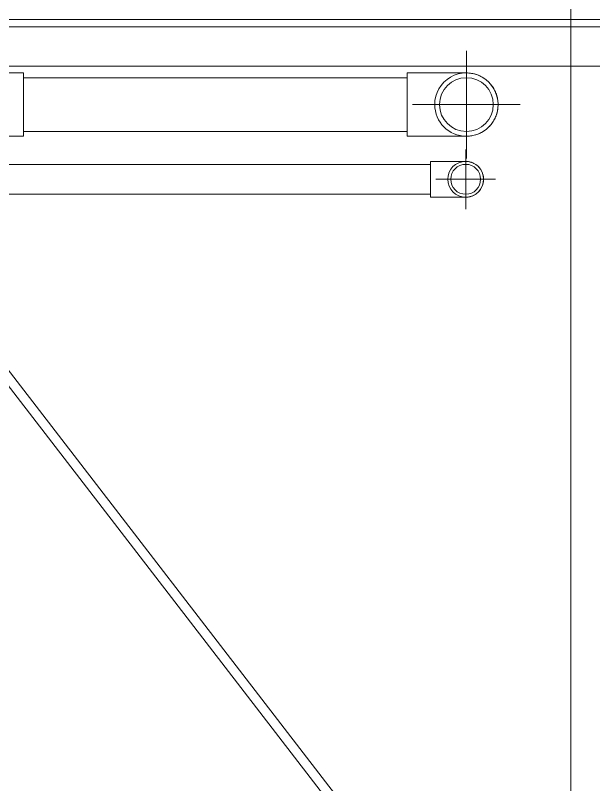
# Model space of a CAD drawing. Header units: millimetres. Extents: x -4001 to 3774, y -595 to 3523.
# Drawn here: x 1567 to 2534, y 1582 to 2869 of the extents above; entities that cross this region are included whole.
import ezdxf

# ---------------------------------------------------------------- set-up
doc = ezdxf.new("R2010")
doc.units = ezdxf.units.MM
for name, color, linetype, lineweight in [('A-_ANOTSYBL_E', 7, 'Continuous', 9), ('A_--------_E-', 8, 'Continuous', 9), ('M-_WATR----_E', 5, 'Continuous', 9)]:
    doc.layers.add(name, color=color, linetype=linetype, lineweight=lineweight)

# ---------------------------------------------------------------- blocks, each defined once
blk = doc.blocks.new('PNS-0100 MAIN FRAME - ASY PNS-0100 MAIN FRAME_iam-651195-Разрез 3')
at = {"layer": 'A_--------_E-'}
for p, q in [((1470.3, 2850), (2838.5, 2850)), ((2881.2, 555), (1527, 2312.5)), ((1527, 2286.3), (2402, 1150.7))]:
    blk.add_line(p, q, dxfattribs=at)
blk = doc.blocks.new('PNS-0100 MAIN FRAME - Standard-550811-Разрез 3')
blk.add_blockref('PNS-0100 MAIN FRAME - ASY PNS-0100 MAIN FRAME_iam-651195-Разрез 3', (0, 0))
blk = doc.blocks.new('COMER_EL50_U-PVC отвод 90 - DN16-DN315 _Grey_-V37-Разрез 3')
at = {"layer": 'M-_WATR----_E', "color": 33, "lineweight": 20}
for p, q in [((1581, 2773), (1535.8, 2773)), ((1581, 2667), (1581, 2773)), ((1429, 2666.2), (1429, 2621)), ((1535, 2621), (1535, 2666.2)), ((1535.8, 2667), (1581, 2667)), ((1429, 2621), (1535, 2621))]:
    blk.add_line(p, q, dxfattribs=at)
at = {"layer": 'M-_WATR----_E', "color": 33, "lineweight": 20, "flags": 128}
for points in [[(1535.8, 2773), (1531.6, 2772.9), (1527.3, 2772.7), (1523, 2772.2), (1518.8, 2771.6), (1514.6, 2770.9), (1510.4, 2769.9), (1506.3, 2768.8), (1502.2, 2767.6), (1498.2, 2766.2), (1494.2, 2764.6), (1491.9, 2763.5)], [(1469, 2749.5), (1468.7, 2749.2), (1465.4, 2746.5), (1462.3, 2743.6), (1459.2, 2740.6), (1456.3, 2737.5), (1453.5, 2734.3), (1450.9, 2730.9), (1448.3, 2727.5), (1446, 2723.9), (1443.7, 2720.3), (1441.6, 2716.5), (1439.7, 2712.7), (1437.9, 2708.9), (1436.3, 2704.9), (1434.8, 2700.9), (1433.5, 2696.8), (1432.4, 2692.7), (1431.4, 2688.5), (1430.6, 2684.4), (1429.9, 2680.1), (1429.5, 2675.9), (1429.2, 2671.6), (1429, 2667.4), (1429, 2666.2)], [(1535, 2666.2), (1535, 2666.2), (1535, 2666.3), (1535, 2666.3), (1535, 2666.3), (1535, 2666.4), (1535.1, 2666.4), (1535.1, 2666.4), (1535.1, 2666.5), (1535.1, 2666.5), (1535.1, 2666.5), (1535.1, 2666.5), (1535.1, 2666.6), (1535.1, 2666.6), (1535.2, 2666.6), (1535.2, 2666.7), (1535.2, 2666.7), (1535.2, 2666.7), (1535.2, 2666.7), (1535.3, 2666.8), (1535.3, 2666.8), (1535.3, 2666.8), (1535.3, 2666.8), (1535.3, 2666.8), (1535.4, 2666.9), (1535.4, 2666.9), (1535.4, 2666.9), (1535.5, 2666.9), (1535.5, 2666.9), (1535.5, 2666.9), (1535.5, 2666.9), (1535.6, 2667), (1535.6, 2667), (1535.6, 2667), (1535.7, 2667), (1535.7, 2667), (1535.7, 2667), (1535.8, 2667), (1535.8, 2667), (1535.8, 2667), (1535.8, 2667)]]:
    blk.add_lwpolyline(points, dxfattribs=at)
blk = doc.blocks.new('COMER_EL50_U-PVC отвод 90 - DN16-DN315 _Grey_-V38-Разрез 3')
at = {"layer": 'M-_WATR----_E', "color": 33, "lineweight": 20}
for p, q in [((2267.8, 2773), (2222.6, 2773)), ((2222.6, 2773), (2222.6, 2720)), ((2222.6, 2720), (2222.6, 2667)), ((2222.6, 2667), (2267.8, 2667))]:
    blk.add_line(p, q, dxfattribs=at)
at = {"layer": 'M-_WATR----_E', "color": 33, "lineweight": 20, "flags": 128}
for points in [[(2267.8, 2773), (2269.9, 2773), (2272.1, 2773), (2274.2, 2773), (2276.3, 2773), (2278.4, 2773), (2280.5, 2773), (2282.6, 2773), (2284.7, 2773), (2286.7, 2773), (2288.7, 2773), (2290.7, 2773), (2292.6, 2773), (2294.5, 2773), (2296.3, 2773), (2298.1, 2773), (2299.9, 2773), (2301.6, 2773), (2303.2, 2773), (2304.8, 2773), (2306.4, 2773), (2307.8, 2773), (2309.2, 2773), (2310.6, 2773), (2311.8, 2773), (2313, 2773), (2314.2, 2773), (2315.2, 2773), (2316.2, 2773), (2317.1, 2773), (2317.9, 2773), (2318.6, 2773), (2319.3, 2773), (2319.9, 2773), (2320.4, 2773), (2320.8, 2773), (2321.1, 2773), (2321.3, 2773), (2321.5, 2773), (2321.6, 2773), (2321.6, 2773)], [(2321.6, 2773), (2323.7, 2773), (2325.8, 2772.8), (2327.9, 2772.6), (2330, 2772.3), (2332.1, 2771.9), (2334.2, 2771.5), (2336.2, 2770.9), (2338.2, 2770.3), (2340.2, 2769.6), (2342.2, 2768.8), (2344.1, 2768), (2346, 2767), (2347.9, 2766), (2349.7, 2764.9), (2351.5, 2763.7), (2353.2, 2762.5), (2354.9, 2761.2), (2356.5, 2759.8), (2358.1, 2758.4), (2359.6, 2756.9), (2361, 2755.4), (2362.4, 2753.8), (2363.7, 2752.1), (2365, 2750.4), (2366.2, 2748.6), (2367.3, 2746.8), (2368.3, 2745), (2369.3, 2743.1), (2370.1, 2741.2), (2371, 2739.2), (2371.7, 2737.2), (2372.3, 2735.2), (2372.9, 2733.2), (2373.4, 2731.1), (2373.8, 2729), (2374.1, 2726.9), (2374.3, 2724.8), (2374.5, 2722.7), (2374.6, 2720.6), (2374.6, 2720)], [(2374.6, 2720), (2374.5, 2717.9), (2374.4, 2715.8), (2374.2, 2713.7), (2373.9, 2711.6), (2373.5, 2709.5), (2373, 2707.4), (2372.5, 2705.4), (2371.9, 2703.3), (2371.2, 2701.3), (2370.4, 2699.4), (2369.5, 2697.4), (2368.6, 2695.5), (2367.6, 2693.7), (2366.5, 2691.8), (2365.3, 2690.1), (2364.1, 2688.3), (2362.8, 2686.7), (2361.4, 2685.1), (2360, 2683.5), (2358.5, 2682), (2356.9, 2680.5), (2355.3, 2679.1), (2353.7, 2677.8), (2352, 2676.6), (2350.2, 2675.4), (2348.4, 2674.3), (2346.5, 2673.3), (2344.6, 2672.3), (2342.7, 2671.4), (2340.8, 2670.6), (2338.8, 2669.9), (2336.8, 2669.2), (2334.7, 2668.7), (2332.6, 2668.2), (2330.6, 2667.8), (2328.5, 2667.5), (2326.4, 2667.2), (2324.2, 2667.1), (2322.1, 2667), (2321.6, 2667)], [(2321.6, 2667), (2321.5, 2667), (2321.4, 2667), (2321.2, 2667), (2320.9, 2667), (2320.5, 2667), (2320, 2667), (2319.5, 2667), (2318.8, 2667), (2318.1, 2667), (2317.3, 2667), (2316.4, 2667), (2315.5, 2667), (2314.4, 2667), (2313.3, 2667), (2312.2, 2667), (2310.9, 2667), (2309.6, 2667), (2308.2, 2667), (2306.8, 2667), (2305.2, 2667), (2303.7, 2667), (2302, 2667), (2300.3, 2667), (2298.6, 2667), (2296.8, 2667), (2295, 2667), (2293.1, 2667), (2291.2, 2667), (2289.2, 2667), (2287.3, 2667), (2285.2, 2667), (2283.2, 2667), (2281.1, 2667), (2279, 2667), (2276.9, 2667), (2274.8, 2667), (2272.6, 2667), (2270.5, 2667), (2268.3, 2667), (2267.8, 2667)]]:
    blk.add_lwpolyline(points, dxfattribs=at)
at = {"layer": 'M-_WATR----_E', "color": 33, "lineweight": 20}
for start, end in [(359.9985, 179.9985), (179.9985, 359.9985)]:
    blk.add_arc((2321.6, 2720), 53, start, end, dxfattribs=at)
blk = doc.blocks.new('COMER_EL50_U-PVC отвод 90 - DN16-DN315 _Grey_-V51-Разрез 3')
at = {"layer": 'M-_WATR----_E', "color": 40, "lineweight": 20}
for p, q in [((2289.6, 2625), (2261.4, 2625)), ((2261.4, 2625), (2261.4, 2595)), ((2261.4, 2595), (2261.4, 2565)), ((2261.4, 2565), (2289.6, 2565))]:
    blk.add_line(p, q, dxfattribs=at)
at = {"layer": 'M-_WATR----_E', "color": 40, "lineweight": 20, "flags": 128}
for points in [[(2289.6, 2625), (2290.9, 2625), (2292.1, 2625), (2293.3, 2625), (2294.5, 2625), (2295.7, 2625), (2296.9, 2625), (2298.1, 2625), (2299.3, 2625), (2300.5, 2625), (2301.6, 2625), (2302.7, 2625), (2303.8, 2625), (2304.9, 2625), (2306, 2625), (2307, 2625), (2308, 2625), (2309, 2625), (2309.9, 2625), (2310.8, 2625), (2311.7, 2625), (2312.6, 2625), (2313.4, 2625), (2314.1, 2625), (2314.9, 2625), (2315.5, 2625), (2316.2, 2625), (2316.8, 2625), (2317.3, 2625), (2317.9, 2625), (2318.3, 2625), (2318.8, 2625), (2319.1, 2625), (2319.5, 2625), (2319.7, 2625), (2320, 2625), (2320.2, 2625), (2320.3, 2625), (2320.4, 2625), (2320.4, 2625), (2320.4, 2625)], [(2320.4, 2625), (2321.6, 2625), (2322.8, 2624.9), (2324, 2624.8), (2325.2, 2624.6), (2326.4, 2624.4), (2327.6, 2624.1), (2328.7, 2623.8), (2329.9, 2623.5), (2331, 2623.1), (2332.1, 2622.6), (2333.2, 2622.1), (2334.3, 2621.6), (2335.3, 2621), (2336.4, 2620.4), (2337.4, 2619.8), (2338.3, 2619.1), (2339.3, 2618.3), (2340.2, 2617.6), (2341.1, 2616.7), (2341.9, 2615.9), (2342.8, 2615), (2343.5, 2614.1), (2344.3, 2613.2), (2345, 2612.2), (2345.7, 2611.2), (2346.3, 2610.2), (2346.9, 2609.1), (2347.4, 2608.1), (2347.9, 2607), (2348.4, 2605.9), (2348.8, 2604.7), (2349.2, 2603.6), (2349.5, 2602.4), (2349.8, 2601.3), (2350, 2600.1), (2350.2, 2598.9), (2350.3, 2597.7), (2350.4, 2596.5), (2350.4, 2595.3), (2350.4, 2595)], [(2350.4, 2595), (2350.4, 2593.8), (2350.3, 2592.6), (2350.2, 2591.4), (2350, 2590.2), (2349.8, 2589), (2349.6, 2587.9), (2349.3, 2586.7), (2348.9, 2585.6), (2348.5, 2584.4), (2348.1, 2583.3), (2347.6, 2582.2), (2347, 2581.1), (2346.5, 2580.1), (2345.8, 2579.1), (2345.2, 2578.1), (2344.5, 2577.1), (2343.8, 2576.1), (2343, 2575.2), (2342.2, 2574.3), (2341.3, 2573.5), (2340.4, 2572.7), (2339.5, 2571.9), (2338.6, 2571.1), (2337.6, 2570.4), (2336.6, 2569.8), (2335.6, 2569.1), (2334.6, 2568.5), (2333.5, 2568), (2332.4, 2567.5), (2331.3, 2567), (2330.2, 2566.6), (2329, 2566.3), (2327.9, 2565.9), (2326.7, 2565.7), (2325.5, 2565.4), (2324.3, 2565.3), (2323.1, 2565.1), (2321.9, 2565), (2320.7, 2565), (2320.4, 2565)], [(2320.4, 2565), (2320.4, 2565), (2320.3, 2565), (2320.2, 2565), (2320, 2565), (2319.8, 2565), (2319.5, 2565), (2319.2, 2565), (2318.9, 2565), (2318.4, 2565), (2318, 2565), (2317.5, 2565), (2316.9, 2565), (2316.4, 2565), (2315.7, 2565), (2315, 2565), (2314.3, 2565), (2313.6, 2565), (2312.8, 2565), (2311.9, 2565), (2311.1, 2565), (2310.2, 2565), (2309.2, 2565), (2308.3, 2565), (2307.3, 2565), (2306.3, 2565), (2305.2, 2565), (2304.1, 2565), (2303, 2565), (2301.9, 2565), (2300.8, 2565), (2299.6, 2565), (2298.5, 2565), (2297.3, 2565), (2296.1, 2565), (2294.9, 2565), (2293.6, 2565), (2292.4, 2565), (2291.2, 2565), (2290, 2565), (2289.6, 2565)]]:
    blk.add_lwpolyline(points, dxfattribs=at)
at = {"layer": 'M-_WATR----_E', "color": 40, "lineweight": 20}
for start, end in [(360, 180), (180, 360)]:
    blk.add_arc((2320.4, 2595), 30, start, end, dxfattribs=at)

msp = doc.modelspace()

# ---------------------------------------------------------------- linework, layer by layer
at = {"layer": 'A-_ANOTSYBL_E'}
for p, q in [((2496.2, 3418.8), (2496.2, -495.1)), ((3589.4, 2784.5), (-3842.4, 2784.5))]:
    msp.add_line(p, q, dxfattribs=at)
at = {"layer": 'M-_WATR----_E', "color": 180, "lineweight": 20}
msp.add_line((154.4, 2862.5), (2799, 2862.5), dxfattribs=at)
at = {"layer": 'M-_WATR----_E', "color": 33, "lineweight": 20}
for p, q in [((2321.6, 2630), (2321.6, 2810)), ((2222.6, 2765), (1581, 2765)), ((2231.6, 2720), (2411.6, 2720)), ((1581, 2675), (2222.6, 2675))]:
    msp.add_line(p, q, dxfattribs=at)
at = {"layer": 'M-_WATR----_E', "color": 40, "lineweight": 20}
for p, q in [((2320.4, 2545), (2320.4, 2645)), ((2261.4, 2620), (1541.1, 2620)), ((2270.4, 2595), (2370.4, 2595)), ((1541.1, 2570), (2261.4, 2570))]:
    msp.add_line(p, q, dxfattribs=at)
at = {"layer": 'M-_WATR----_E', "color": 33, "lineweight": 20}
for start, end in [(0, 180), (180, 360)]:
    msp.add_arc((2321.6, 2720), 45, start, end, dxfattribs=at)
at = {"layer": 'M-_WATR----_E', "color": 40, "lineweight": 20}
for start, end in [(0, 180), (180, 0)]:
    msp.add_arc((2320.4, 2595), 25, start, end, dxfattribs=at)

# ---------------------------------------------------------------- block references
at = {"layer": 'A_--------_E-'}
msp.add_blockref('PNS-0100 MAIN FRAME - Standard-550811-Разрез 3', (0, 0), dxfattribs=at)
at = {"layer": 'M-_WATR----_E', "color": 33, "lineweight": 20}
for name in ['COMER_EL50_U-PVC отвод 90 - DN16-DN315 _Grey_-V37-Разрез 3', 'COMER_EL50_U-PVC отвод 90 - DN16-DN315 _Grey_-V38-Разрез 3']:
    msp.add_blockref(name, (0, 0), dxfattribs=at)
at = {"layer": 'M-_WATR----_E', "color": 40, "lineweight": 20}
msp.add_blockref('COMER_EL50_U-PVC отвод 90 - DN16-DN315 _Grey_-V51-Разрез 3', (0, 0), dxfattribs=at)

doc.saveas('drawing.dxf')
